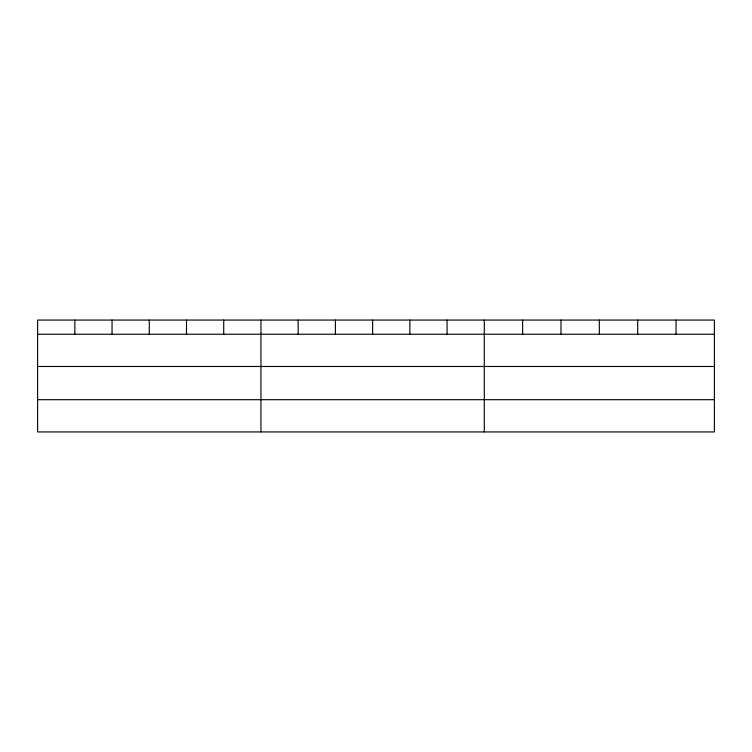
<?xml version="1.0" encoding="UTF-8"?>
<svg xmlns="http://www.w3.org/2000/svg" width="752" height="752" viewBox="0 0 752 752"><rect width="100%" height="100%" fill="white"/><g stroke="black" fill="none" stroke-linecap="round" stroke-linejoin="round"><path stroke-width="1.13" d="M714.4 366.478L714.4 320.07L37.6 320.07L37.6 431.93L714.4 431.93L714.4 366.478L37.6 366.478M37.6 334.236L714.4 334.236M37.6 399.688L714.4 399.688M676.048 320.07L676.048 334.236M637.696 320.07L637.696 334.236M599.344 320.07L599.344 334.236M560.992 320.07L560.992 334.236M522.64 320.07L522.64 334.236M484.288 320.07L484.288 431.93M447.064 320.07L447.064 334.236M409.84 320.07L409.84 334.236M372.616 320.07L372.616 334.236M335.392 320.07L335.392 334.236M298.168 320.07L298.168 334.236M260.944 320.07L260.944 431.93M223.72 320.07L223.72 334.236M186.496 320.07L186.496 334.236M149.272 320.07L149.272 334.236M112.048 320.07L112.048 334.236M74.824 320.07L74.824 334.236"/></g></svg>
